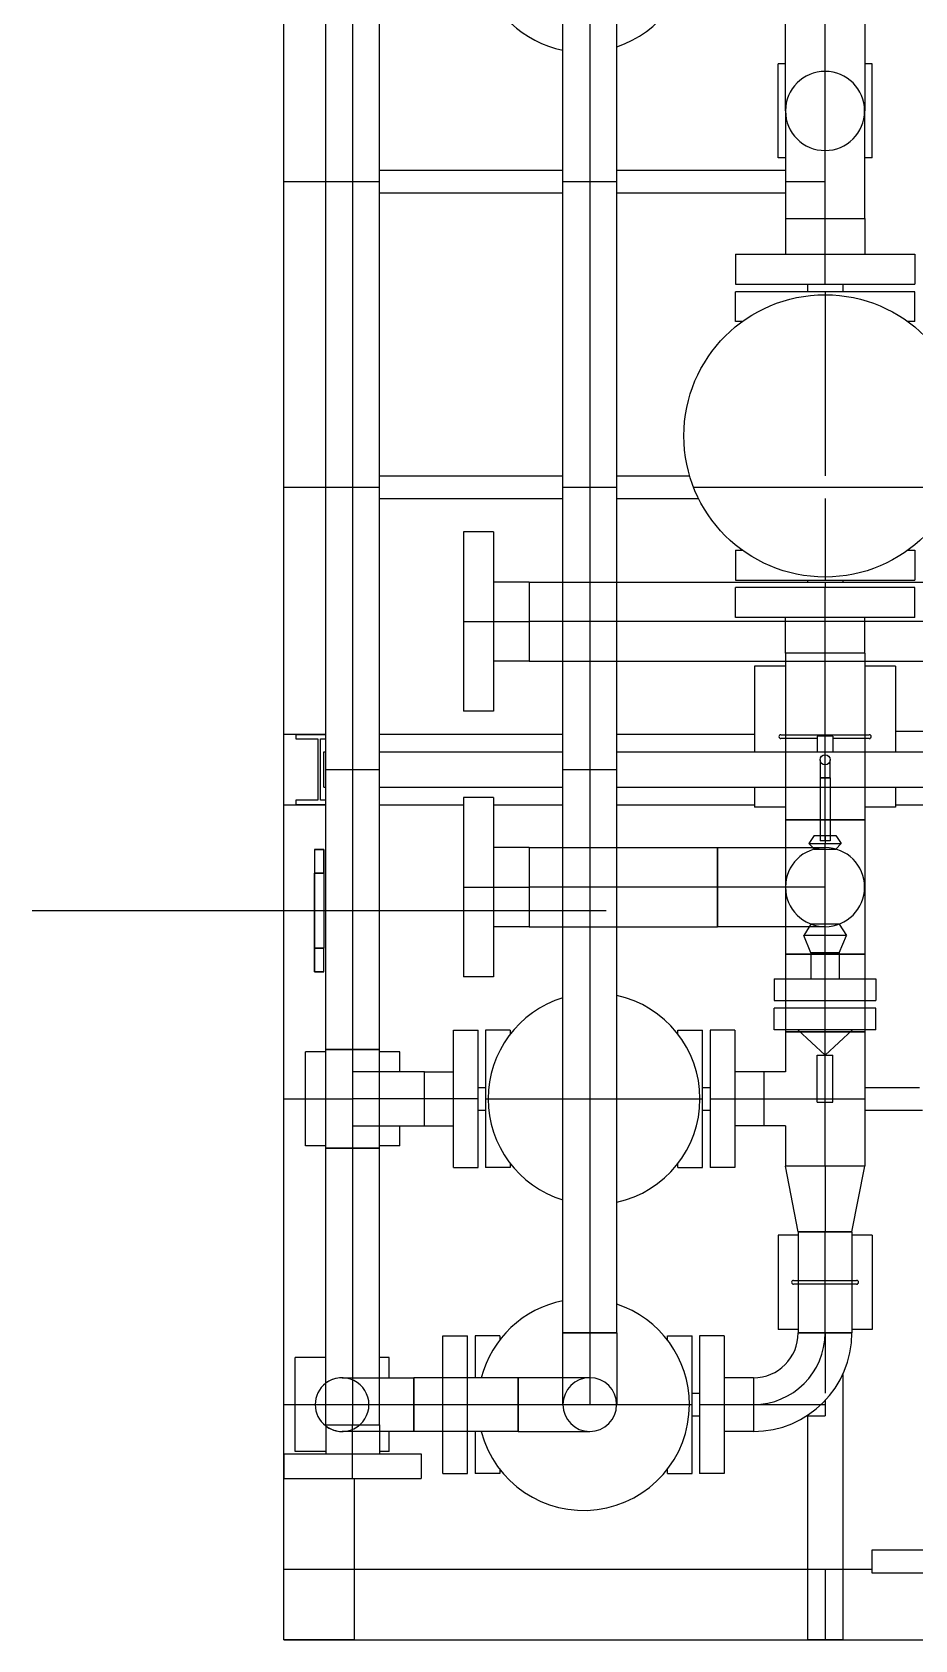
# Model space of a CAD drawing. Header units: inches. Extents: x 295136 to 296247, y 2627183 to 2627409.
# Drawn here: x 295230.968 to 295232.843, y 2627268.832 to 2627272.25 of the extents above; entities that cross this region are included whole.
import ezdxf

# ---------------------------------------------------------------- set-up
doc = ezdxf.new("R2010")
doc.units = ezdxf.units.IN
doc.header["$MEASUREMENT"] = 0
doc.layers.add('EQUIPMENT LAYOUT-EMBED 1_DWG$0$DwgTemplate', color=7, linetype='Continuous')
doc.layers.add('Layout', color=6, linetype='Continuous')

# ---------------------------------------------------------------- blocks, each defined once
blk = doc.blocks.new('A$C55974CAD')
at = {"layer": 'EQUIPMENT LAYOUT-EMBED 1_DWG$0$DwgTemplate', "color": 1, "lineweight": 25}
for p, q in [((39.65, 17.335), (39.65, 16.735)), ((38.1, 16.8), (38.1, 14)), ((38.1, 16.8), (38.25, 16.8)), ((38.1, 16.8), (38.4429, 16.8)), ((38.1, 16.65), (38.1, 16.8)), ((38.25, 16.8), (38.25, 15.55)), ((38.4953, 16.8), (47.7, 16.8)), ((39.875, 16.8), (40.025, 16.8)), ((39.875, 16.8), (39.875, 16.7112)), ((40.025, 16.8), (40.025, 16.7112)), ((39.876, 16.775), (39.876, 16.7112)), ((39.885, 16.775), (39.876, 16.775)), ((39.885, 16.728), (39.885, 16.775)), ((40.024, 16.775), (40.015, 16.775)), ((40.015, 16.775), (40.015, 16.728)), ((40.024, 16.7112), (40.024, 16.775)), ((39.65, 16.735), (39.65, 16.715)), ((39.65, 16.715), (39.65, 16.7112)), ((40.015, 16.728), (39.885, 16.728)), ((39.885, 16.7112), (39.885, 16.722)), ((39.885, 16.722), (40.015, 16.722)), ((39.9125, 16.7153), (39.9125, 16.7112)), ((39.9125, 16.7153), (39.9875, 16.7153)), ((39.9875, 16.7153), (39.9875, 16.7112)), ((40.015, 16.722), (40.015, 16.7112)), ((39.65, 16.7112), (39.65, 16.5969)), ((38.1, 16.65), (38.4429, 16.65)), ((39.3546, 16.65), (39.3546, 16.65)), ((39.65, 16.5969), (39.65, 16.4183)), ((39.875, 16.5969), (39.875, 16.4183)), ((39.9125, 16.5969), (39.9125, 16.2071)), ((39.9875, 16.5969), (39.9875, 16.2071)), ((40.025, 16.5969), (40.025, 16.2071)), ((40.526, 16.5969), (40.526, 16.2071)), ((40.574, 16.5969), (40.574, 16.2071)), ((41.176, 16.5969), (41.176, 16.2071)), ((41.224, 16.5969), (41.224, 16.2071)), ((39.65, 16.4183), (39.65, 16.115)), ((39.226, 16.3873), (39.226, 16.3713)), ((39.274, 16.3873), (39.274, 16.3713)), ((39.875, 16.3548), (39.875, 16.2071)), ((39.875, 16.0928), (39.875, 15.8)), ((39.9125, 16.0928), (39.9125, 15.2341)), ((39.9875, 16.0928), (39.9875, 15.2341)), ((40.025, 16.0928), (40.025, 15.8)), ((40.526, 16.0928), (40.526, 15.9188)), ((40.574, 16.0928), (40.574, 15.9376)), ((41.176, 16.0928), (41.176, 15.7341)), ((41.224, 16.0928), (41.224, 15.7341)), ((38.576, 15.9327), (38.576, 15.9167)), ((38.624, 15.9327), (38.624, 15.9167)), ((39.226, 15.9103), (39.226, 15.8943)), ((39.274, 15.9103), (39.274, 15.8943)), ((39.226, 15.78), (39.226, 15.78)), ((39.274, 15.78), (39.274, 15.78)), ((38.5772, 15.6875), (38.1, 15.6875)), ((38.1, 15.6125), (38.1, 15.6875)), ((38.576, 15.6893), (38.576, 15.65)), ((39.1073, 15.6875), (39.1072, 15.6875)), ((39.5573, 15.6875), (39.5572, 15.6875)), ((40.3527, 15.6875), (40.3486, 15.6875)), ((40.9817, 15.6875), (40.9657, 15.6875)), ((38.6086, 15.65), (38.576, 15.65)), ((38.6638, 15.6125), (38.1, 15.6125)), ((39.1073, 15.6125), (39.1072, 15.6125)), ((39.5573, 15.6125), (39.5572, 15.6125)), ((40.3527, 15.6125), (40.3486, 15.6125)), ((40.9817, 15.6125), (40.9657, 15.6125)), ((39.226, 15.5658), (39.226, 15.4429)), ((39.274, 15.5658), (39.274, 15.4495)), ((39.875, 15.5), (39.875, 15.4167))]:
    blk.add_line(p, q, dxfattribs=at)
at = {"layer": 'EQUIPMENT LAYOUT-EMBED 1_DWG$0$DwgTemplate', "color": 7, "lineweight": 25}
for p, q in [((38.4429, 16.8001), (38.4429, 16.654)), ((38.4953, 16.8001), (38.4429, 16.8001)), ((38.4953, 16.8001), (38.4953, 16.654)), ((38.5572, 16.7112), (38.4953, 16.7112)), ((38.5572, 16.7112), (38.5572, 16.654)), ((38.5572, 16.7112), (38.5572, 16.5969)), ((38.5572, 16.7112), (39.1453, 16.7112)), ((39.1453, 16.5969), (39.1453, 16.7112)), ((39.1453, 16.7112), (39.3546, 16.7112)), ((39.1453, 16.7112), (39.1453, 16.5969)), ((39.3546, 16.5969), (39.3546, 16.7112)), ((39.3546, 16.7112), (39.3546, 16.5969)), ((39.3546, 16.7112), (42.2453, 16.7112)), ((38.4429, 16.654), (38.5572, 16.654)), ((38.4429, 16.654), (38.4429, 16.508)), ((38.4953, 16.654), (38.4953, 16.508)), ((38.5428, 16.5969), (38.5428, 16.6764)), ((38.5572, 16.654), (38.5572, 16.5969)), ((39.1453, 16.654), (38.5572, 16.654)), ((38.6, 16.6764), (38.6, 16.5969)), ((38.6571, 16.6764), (38.6571, 16.5969)), ((39.3546, 16.654), (39.1453, 16.654)), ((39.1453, 16.654), (39.1454, 16.654)), ((39.1454, 16.654), (39.1454, 16.654)), ((39.1928, 16.654), (39.1928, 16.5969)), ((39.25, 16.5969), (39.25, 16.654)), ((39.3071, 16.5969), (39.3071, 16.654)), ((39.3546, 16.654), (39.3546, 16.654)), ((42.2453, 16.654), (39.3546, 16.654)), ((38.5572, 16.5969), (38.4953, 16.5969)), ((38.5428, 16.524), (38.5428, 16.5969)), ((38.5572, 16.5969), (39.1453, 16.5969)), ((38.6, 16.5969), (38.6, 16.524)), ((38.6571, 16.5969), (38.6571, 16.524)), ((39.1453, 16.5969), (39.3546, 16.5969)), ((39.1928, 16.5969), (39.1928, 16.5016)), ((39.25, 16.5016), (39.25, 16.5969)), ((39.3071, 16.5016), (39.3071, 16.5969)), ((39.3546, 16.5969), (42.2453, 16.5969)), ((38.4953, 16.508), (38.4429, 16.508)), ((38.5428, 16.524), (38.6571, 16.524)), ((38.5428, 16.3024), (38.5428, 16.524)), ((38.6571, 16.524), (38.5428, 16.524)), ((38.6, 16.524), (38.6, 16.3024)), ((38.6, 16.524), (38.6, 16.524)), ((38.6, 16.524), (38.6, 16.524)), ((38.6571, 16.3024), (38.6571, 16.524)), ((39.1928, 16.5016), (39.25, 16.5016)), ((39.1928, 16.5016), (39.1928, 16.4397)), ((39.1928, 16.5016), (39.25, 16.5016)), ((39.25, 16.3873), (39.25, 16.5016)), ((39.25, 16.5016), (39.3071, 16.5016)), ((39.25, 16.5016), (39.25, 16.5016)), ((39.25, 16.5016), (39.25, 16.5016)), ((39.25, 16.5016), (39.3071, 16.5016)), ((39.3071, 16.5016), (39.3071, 16.4397)), ((38.4539, 16.4621), (38.5428, 16.4621)), ((38.4539, 16.4621), (38.4539, 16.4097)), ((38.5428, 16.4621), (38.6, 16.4621)), ((38.6, 16.4621), (38.6571, 16.4621)), ((38.6571, 16.4621), (38.746, 16.4621)), ((38.746, 16.4621), (38.746, 16.4097)), ((39.1039, 16.4397), (39.25, 16.4397)), ((39.1039, 16.4397), (39.1039, 16.3873)), ((39.25, 16.4397), (39.396, 16.4397)), ((39.396, 16.4397), (39.396, 16.3873)), ((38.4539, 16.4097), (38.5428, 16.4097)), ((38.5428, 16.4097), (38.6, 16.4097)), ((38.6, 16.4097), (38.6571, 16.4097)), ((38.6571, 16.4097), (38.746, 16.4097)), ((39.7, 16.4183), (39.5095, 16.4183)), ((39.5095, 16.3548), (39.5095, 16.4183)), ((39.7, 16.4183), (39.7, 16.2786)), ((39.8905, 16.4183), (39.7, 16.4183)), ((39.8905, 16.3548), (39.8905, 16.4183)), ((40.2645, 16.4183), (40.074, 16.4183)), ((40.074, 16.3548), (40.074, 16.4183)), ((40.2645, 16.4183), (40.2645, 16.2786)), ((40.455, 16.4183), (40.2645, 16.4183)), ((40.455, 16.3548), (40.455, 16.4183)), ((39.1039, 16.3873), (39.25, 16.3873)), ((39.25, 16.3873), (39.396, 16.3873)), ((39.7, 16.3548), (39.5095, 16.3548)), ((39.6159, 16.2786), (39.6159, 16.3548)), ((39.8905, 16.3548), (39.7, 16.3548)), ((39.7841, 16.2786), (39.7841, 16.3548)), ((40.2645, 16.3548), (40.074, 16.3548)), ((40.1804, 16.2786), (40.1804, 16.3548)), ((40.455, 16.3548), (40.2645, 16.3548)), ((40.3486, 16.2786), (40.3486, 16.3548)), ((38.5428, 16.3024), (38.6571, 16.3024)), ((38.6, 16.3024), (38.5428, 16.3024)), ((38.5428, 16.3024), (38.5428, 16.15)), ((38.6, 16.3024), (38.6, 16.3024)), ((38.6, 16.3024), (38.6, 16.3024)), ((38.6, 16.3024), (38.6, 16.2071)), ((38.6571, 16.3024), (38.6, 16.3024)), ((38.6571, 16.2071), (38.6571, 16.3024)), ((39.7841, 16.2786), (39.6159, 16.2786)), ((39.6159, 16.2786), (39.6159, 16.2071)), ((39.7, 16.2786), (39.6159, 16.2786)), ((39.7, 16.2071), (39.7, 16.2786)), ((39.7841, 16.2786), (39.7, 16.2786)), ((39.7841, 16.2786), (39.7841, 16.2071)), ((40.2645, 16.2786), (40.1804, 16.2786)), ((40.3486, 16.2786), (40.1804, 16.2786)), ((40.1804, 16.2786), (40.1804, 16.2071)), ((40.3486, 16.2786), (40.2645, 16.2786)), ((40.2645, 16.2071), (40.2645, 16.2786)), ((40.3486, 16.2786), (40.3486, 16.2071)), ((38.6, 16.2071), (38.7524, 16.2071)), ((38.6, 16.2071), (38.6, 16.15)), ((38.6571, 16.15), (38.6571, 16.2071)), ((38.7524, 16.2071), (38.7524, 16.0928)), ((38.7524, 16.2071), (41.5953, 16.2071)), ((38.7524, 16.0928), (38.7524, 16.2071)), ((39.6159, 16.2071), (39.6159, 16.0928)), ((39.7, 16.0928), (39.7, 16.2071)), ((39.7841, 16.2071), (39.7841, 16.0928)), ((40.1804, 16.2071), (40.1804, 16.0928)), ((40.2645, 16.0928), (40.2645, 16.2071)), ((40.3486, 16.2071), (40.3486, 16.0928)), ((38.7524, 16.15), (38.6, 16.15)), ((41.5953, 16.15), (38.7524, 16.15)), ((38.7524, 16.15), (38.7524, 16.15)), ((38.7524, 16.15), (38.7524, 16.15)), ((38.7524, 16.0928), (38.6, 16.0928)), ((38.7524, 16.0928), (41.5953, 16.0928)), ((39.6159, 16.0928), (39.6159, 15.8786)), ((39.7, 15.8786), (39.7, 16.0928)), ((39.7841, 16.0928), (39.7841, 15.8786)), ((40.1804, 16.0928), (40.1804, 15.3786)), ((40.2645, 15.3786), (40.2645, 16.0928)), ((40.3486, 16.0928), (40.3486, 15.3786)), ((38.6, 15.9167), (38.4539, 15.9167)), ((38.4539, 15.8643), (38.4539, 15.9167)), ((38.6, 15.9167), (38.6, 15.8024)), ((38.746, 15.9167), (38.6, 15.9167)), ((38.746, 15.8643), (38.746, 15.9167)), ((39.25, 15.8943), (39.1039, 15.8943)), ((39.1039, 15.8419), (39.1039, 15.8943)), ((39.25, 15.8943), (39.25, 15.78)), ((39.396, 15.8943), (39.25, 15.8943)), ((39.396, 15.8419), (39.396, 15.8943)), ((38.6, 15.8643), (38.4539, 15.8643)), ((38.5428, 15.8024), (38.5428, 15.8643)), ((38.746, 15.8643), (38.6, 15.8643)), ((38.6571, 15.8024), (38.6571, 15.8643)), ((39.7841, 15.8786), (39.6159, 15.8786)), ((39.6159, 15.8786), (39.7841, 15.8786)), ((39.6159, 15.65), (39.6159, 15.8786)), ((39.7, 15.8786), (39.7, 15.8786)), ((39.7, 15.8786), (39.7, 15.8786)), ((39.7, 15.65), (39.7, 15.8786)), ((39.7841, 15.8786), (39.7841, 15.65)), ((39.25, 15.8419), (39.1039, 15.8419)), ((39.1928, 15.78), (39.1928, 15.8419)), ((39.396, 15.8419), (39.25, 15.8419)), ((39.3071, 15.78), (39.3071, 15.8419)), ((40.2732, 15.65), (40.2732, 15.8405)), ((40.2732, 15.8405), (40.3367, 15.8405)), ((40.3367, 15.65), (40.3367, 15.8405)), ((40.9817, 15.8405), (40.9817, 15.65)), ((41.0452, 15.8405), (40.9817, 15.8405)), ((41.0452, 15.8405), (41.0452, 15.65)), ((38.6571, 15.8024), (38.5428, 15.8024)), ((38.6, 15.8024), (38.5428, 15.8024)), ((38.6, 15.8024), (38.6, 15.8024)), ((38.6, 15.8024), (38.6, 15.8024)), ((38.6571, 15.8024), (38.6, 15.8024)), ((39.3071, 15.78), (39.1928, 15.78)), ((39.1928, 15.7341), (39.1928, 15.78)), ((39.25, 15.78), (39.1928, 15.78)), ((39.25, 15.78), (39.25, 15.78)), ((39.25, 15.78), (39.25, 15.6666)), ((39.3071, 15.78), (39.25, 15.78)), ((39.3071, 15.7341), (39.3071, 15.78)), ((39.4589, 15.7579), (39.4589, 15.65)), ((39.5049, 15.7579), (39.4589, 15.7579)), ((39.5049, 15.7579), (39.5049, 15.65)), ((38.9675, 15.7071), (39.1072, 15.7341)), ((39.1072, 15.5658), (39.1072, 15.7341)), ((39.1073, 15.7341), (39.1073, 15.5658)), ((39.1928, 15.7341), (39.1073, 15.7341)), ((39.3927, 15.7341), (39.3071, 15.7341)), ((39.3927, 15.7341), (39.3927, 15.7038)), ((39.3927, 15.7038), (39.3927, 15.7341)), ((39.3969, 15.7341), (39.3927, 15.7341)), ((39.4429, 15.7341), (39.3969, 15.7341)), ((39.4589, 15.7341), (39.4429, 15.7341)), ((39.5049, 15.7341), (39.4589, 15.7341)), ((39.5572, 15.7341), (39.5049, 15.7341)), ((39.5572, 15.6801), (39.5572, 15.7341)), ((39.5573, 15.7341), (39.5573, 15.6801)), ((39.6159, 15.7341), (39.5573, 15.7341)), ((39.7841, 15.7341), (39.6159, 15.7341)), ((39.8427, 15.7341), (39.7841, 15.7341)), ((39.8427, 15.7341), (39.8427, 15.6606)), ((39.8427, 15.6606), (39.8427, 15.7341)), ((39.9125, 15.7341), (39.8427, 15.7341)), ((39.9875, 15.7341), (39.9125, 15.7341)), ((40.0159, 15.7341), (39.9875, 15.7341)), ((40.0239, 15.7341), (40.0159, 15.7341)), ((40.1804, 15.7341), (40.0239, 15.7341)), ((40.197, 15.7341), (40.1804, 15.7341)), ((40.197, 15.65), (40.197, 15.7341)), ((40.197, 15.7341), (40.2732, 15.7341)), ((40.197, 15.65), (40.197, 15.7341)), ((41.1214, 15.7341), (41.0452, 15.7341)), ((41.1214, 15.7341), (41.1214, 15.65)), ((41.1214, 15.7341), (41.1214, 15.65)), ((41.35, 15.7341), (41.1214, 15.7341)), ((41.35, 15.7341), (41.5786, 15.7341)), ((38.7524, 15.65), (38.7524, 15.7071)), ((38.856, 15.7071), (38.7524, 15.7071)), ((38.7524, 15.7071), (38.7524, 15.5928)), ((38.864, 15.7071), (38.856, 15.7071)), ((38.9675, 15.7071), (38.864, 15.7071)), ((38.9675, 15.7071), (38.9675, 15.5928)), ((38.9675, 15.65), (38.9675, 15.7071)), ((39.3927, 15.7038), (39.3927, 15.5962)), ((39.3927, 15.5962), (39.3927, 15.7038)), ((39.5605, 15.6801), (39.5971, 15.6952)), ((39.5971, 15.65), (39.5971, 15.6952)), ((39.6159, 15.6836), (39.5971, 15.6952)), ((39.25, 15.6666), (39.25, 15.65)), ((39.5605, 15.6801), (39.5049, 15.6801)), ((39.5572, 15.6198), (39.5572, 15.6801)), ((39.5573, 15.6801), (39.5573, 15.65)), ((39.5605, 15.6801), (39.5605, 15.65)), ((39.5605, 15.65), (39.5605, 15.6801)), ((39.6215, 15.6801), (39.6159, 15.6836)), ((39.6215, 15.65), (39.6215, 15.6801)), ((39.7809, 15.673), (39.7841, 15.6762)), ((39.7809, 15.673), (39.7809, 15.65)), ((39.7841, 15.6762), (39.7924, 15.6845)), ((39.7924, 15.6845), (39.7924, 15.65)), ((39.8095, 15.673), (39.7924, 15.6845)), ((39.7986, 15.6393), (39.7986, 15.6606)), ((39.8095, 15.6606), (39.7986, 15.6606)), ((39.8095, 15.673), (39.8095, 15.65)), ((39.9125, 15.6606), (39.8095, 15.6606)), ((39.8427, 15.6606), (39.8427, 15.65)), ((39.8427, 15.65), (39.8427, 15.6606)), ((39.9326, 15.6606), (39.9125, 15.6606)), ((39.9326, 15.6606), (39.9326, 15.65)), ((39.9707, 15.6606), (39.9326, 15.6606)), ((39.9326, 15.6393), (39.9326, 15.6606)), ((38.7524, 15.65), (38.856, 15.65)), ((38.7524, 15.5928), (38.7524, 15.65)), ((38.7524, 15.65), (38.7524, 15.65)), ((38.7524, 15.65), (38.7524, 15.65)), ((38.856, 15.65), (38.864, 15.65)), ((38.864, 15.65), (38.9675, 15.65)), ((39.1072, 15.65), (38.9675, 15.65)), ((38.9675, 15.5928), (38.9675, 15.65)), ((39.1072, 15.65), (39.1073, 15.65)), ((39.1073, 15.65), (39.2429, 15.65)), ((39.2429, 15.65), (39.3927, 15.65)), ((39.3927, 15.65), (39.3927, 15.65)), ((39.3927, 15.65), (39.3927, 15.65)), ((39.3927, 15.65), (39.4429, 15.65)), ((39.4429, 15.65), (39.4589, 15.65)), ((39.4589, 15.65), (39.5605, 15.65)), ((39.4589, 15.65), (39.4589, 15.542)), ((39.5049, 15.65), (39.5049, 15.542)), ((39.5605, 15.6198), (39.5049, 15.6198)), ((39.5572, 15.5658), (39.5572, 15.6198)), ((39.5573, 15.65), (39.5573, 15.6198)), ((39.5573, 15.6198), (39.5573, 15.5658)), ((39.5605, 15.65), (39.7937, 15.65)), ((39.5605, 15.65), (39.5605, 15.6198)), ((39.5605, 15.65), (39.5605, 15.65)), ((39.5605, 15.65), (39.5605, 15.65)), ((39.5605, 15.6198), (39.5605, 15.65)), ((39.5605, 15.6198), (39.5971, 15.6047)), ((39.5971, 15.6047), (39.5971, 15.65)), ((39.6215, 15.6198), (39.5971, 15.6047)), ((39.6215, 15.6198), (39.6215, 15.65)), ((39.7809, 15.65), (39.7809, 15.627)), ((39.7809, 15.627), (39.7924, 15.6155)), ((39.7924, 15.65), (39.7924, 15.6155)), ((39.8095, 15.627), (39.7924, 15.6155)), ((39.7937, 15.65), (39.7937, 15.65)), ((39.7986, 15.65), (39.7937, 15.65)), ((39.8095, 15.65), (39.7986, 15.65)), ((39.7986, 15.65), (39.8095, 15.65)), ((39.8095, 15.6393), (39.7986, 15.6393)), ((39.8095, 15.65), (39.8095, 15.627)), ((39.8095, 15.65), (39.9125, 15.65)), ((39.9125, 15.6393), (39.8095, 15.6393)), ((39.8427, 15.65), (39.8427, 15.6393)), ((39.8427, 15.6393), (39.8427, 15.65)), ((39.8427, 15.6393), (39.8427, 15.5658)), ((39.8427, 15.5658), (39.8427, 15.6393)), ((39.9125, 15.65), (39.9326, 15.65)), ((39.9326, 15.6393), (39.9125, 15.6393)), ((39.9326, 15.65), (39.9326, 15.65)), ((39.9326, 15.65), (39.9326, 15.65)), ((39.9326, 15.65), (39.9707, 15.65)), ((39.9326, 15.65), (39.9326, 15.6393)), ((39.9326, 15.6393), (39.9707, 15.6393)), ((39.9707, 15.65), (40.0239, 15.65)), ((40.0239, 15.65), (40.1804, 15.65)), ((40.1804, 15.65), (40.197, 15.65)), ((40.197, 15.65), (40.3367, 15.65)), ((40.197, 15.5658), (40.197, 15.65)), ((40.197, 15.5658), (40.197, 15.65)), ((40.2732, 15.4595), (40.2732, 15.65)), ((40.3367, 15.4595), (40.3367, 15.65)), ((40.9817, 15.65), (41.1214, 15.65)), ((40.9817, 15.65), (40.9817, 15.4595)), ((41.0452, 15.65), (41.0452, 15.4595)), ((41.1214, 15.65), (41.1214, 15.5658)), ((41.1214, 15.65), (41.1214, 15.65)), ((41.1214, 15.65), (41.1214, 15.65)), ((41.1214, 15.65), (41.2659, 15.65)), ((41.1214, 15.65), (41.1214, 15.5658)), ((41.2659, 15.65), (41.35, 15.65)), ((41.35, 15.65), (41.5786, 15.65)), ((38.856, 15.5928), (38.7524, 15.5928)), ((38.864, 15.5928), (38.856, 15.5928)), ((38.9675, 15.5928), (38.864, 15.5928)), ((38.9675, 15.5928), (39.1072, 15.5658)), ((39.3927, 15.5962), (39.3927, 15.5658)), ((39.3927, 15.5658), (39.3927, 15.5962)), ((39.3927, 15.5658), (39.1073, 15.5658)), ((39.3969, 15.5658), (39.3927, 15.5658)), ((39.4429, 15.5658), (39.3969, 15.5658)), ((39.4589, 15.5658), (39.4429, 15.5658)), ((39.5049, 15.5658), (39.4589, 15.5658)), ((39.5572, 15.5658), (39.5049, 15.5658)), ((39.8427, 15.5658), (39.5573, 15.5658)), ((39.9125, 15.5658), (39.8427, 15.5658)), ((39.9875, 15.5658), (39.9125, 15.5658)), ((40.0159, 15.5658), (39.9875, 15.5658)), ((40.0239, 15.5658), (40.0159, 15.5658)), ((40.1804, 15.5658), (40.0239, 15.5658)), ((40.197, 15.5658), (40.1804, 15.5658)), ((40.197, 15.5658), (40.2732, 15.5658)), ((41.1214, 15.5658), (41.0452, 15.5658)), ((41.1214, 15.5658), (41.35, 15.5658)), ((41.5786, 15.5658), (41.35, 15.5658)), ((39.5049, 15.542), (39.4589, 15.542)), ((40.2732, 15.4595), (40.3367, 15.4595)), ((41.0452, 15.4595), (40.9817, 15.4595))]:
    blk.add_line(p, q, dxfattribs=at)
at = {"layer": 'EQUIPMENT LAYOUT-EMBED 1_DWG$0$DwgTemplate', "color": 9, "lineweight": 25}
for p, q in [((38.4429, 16.8), (38.4953, 16.8)), ((38.6, 16.8), (38.6, 16.6764)), ((39.25, 16.8), (39.25, 16.654)), ((40.55, 16.8), (40.55, 16.5969)), ((41.2, 16.8), (41.2, 16.5969)), ((39.25, 16.3713), (39.25, 15.9103)), ((40.55, 16.2071), (40.55, 16.0928)), ((41.2, 16.2071), (41.2, 16.0928)), ((38.6, 16.15), (38.6, 15.9327)), ((40.55, 15.9294), (40.55, 15.65)), ((38.6, 15.8024), (38.6, 15.65)), ((41.2, 15.7341), (41.2, 15.65)), ((38.25, 15.65), (38.1, 15.65)), ((38.7524, 15.65), (38.624, 15.65)), ((39.25, 15.65), (39.25, 15.5658)), ((40.3486, 15.65), (40.3367, 15.65)), ((40.526, 15.65), (40.3527, 15.65)), ((40.55, 15.65), (40.55, 15.3706)), ((40.9657, 15.65), (40.574, 15.65))]:
    blk.add_line(p, q, dxfattribs=at)
at = {"layer": 'EQUIPMENT LAYOUT-EMBED 1_DWG$0$DwgTemplate', "color": 3, "lineweight": 25}
for p, q in [((38.5, 16.7764), (38.7, 16.7764)), ((38.5, 16.7112), (38.5, 16.7764)), ((38.7, 16.7112), (38.7, 16.7764)), ((39.15, 16.754), (39.35, 16.754)), ((39.15, 16.7112), (39.15, 16.754)), ((39.35, 16.7112), (39.35, 16.754)), ((39.95, 16.7112), (39.95, 16.5969)), ((38.5, 16.5764), (38.5, 16.5969)), ((38.5, 16.5764), (38.5428, 16.5764)), ((38.6571, 16.5764), (38.7, 16.5764)), ((38.7, 16.5764), (38.7, 16.5969)), ((39.15, 16.554), (39.15, 16.5969)), ((39.35, 16.554), (39.35, 16.5969)), ((39.15, 16.554), (39.1928, 16.554)), ((39.3071, 16.554), (39.35, 16.554)), ((39.95, 16.2071), (39.95, 16.0928)), ((39.9125, 15.8), (39.8699, 15.8)), ((39.8699, 15.7341), (39.8699, 15.8)), ((40.1699, 15.8), (39.9875, 15.8)), ((40.1699, 15.7341), (40.1699, 15.8)), ((38.96, 15.75), (38.76, 15.75)), ((38.76, 15.7071), (38.76, 15.75)), ((38.96, 15.7071), (38.96, 15.75)), ((40.0159, 15.6666), (40.0159, 15.744)), ((40.0239, 15.744), (40.0239, 15.556)), ((41.25, 15.7341), (41.25, 15.75)), ((41.25, 15.75), (41.45, 15.75)), ((41.45, 15.7341), (41.45, 15.75)), ((38.856, 15.583), (38.856, 15.717)), ((38.864, 15.717), (38.864, 15.583)), ((40.0159, 15.556), (40.0159, 15.6333)), ((38.76, 15.55), (38.76, 15.5928)), ((38.96, 15.55), (38.96, 15.5928)), ((38.2415, 15.4167), (38.2415, 15.55)), ((38.2415, 15.55), (38.2915, 15.55)), ((38.2915, 15.55), (38.2915, 15.4167)), ((38.96, 15.55), (38.76, 15.55)), ((39.8699, 15.5), (39.8699, 15.5658)), ((40.1699, 15.5), (40.1699, 15.5658)), ((41.25, 15.55), (41.25, 15.5658)), ((41.25, 15.55), (41.45, 15.55)), ((41.45, 15.55), (41.45, 15.5658)), ((39.9125, 15.5), (39.8699, 15.5)), ((40.1699, 15.5), (39.9875, 15.5)), ((40.0315, 15.5), (40.0315, 15.4167))]:
    blk.add_line(p, q, dxfattribs=at)
at = {"layer": 'EQUIPMENT LAYOUT-EMBED 1_DWG$0$DwgTemplate', "color": 5, "lineweight": 25}
for p, q in [((39.57, 16.735), (39.52, 16.735)), ((39.52, 16.735), (39.57, 16.735)), ((39.52, 16.735), (39.52, 16.715)), ((39.52, 16.715), (39.52, 16.735)), ((39.52, 16.715), (39.57, 16.715)), ((39.52, 16.715), (39.57, 16.715)), ((39.57, 16.715), (39.57, 16.735)), ((39.57, 16.735), (39.57, 16.715)), ((39.57, 16.735), (39.73, 16.735)), ((39.73, 16.735), (39.57, 16.735)), ((39.57, 16.715), (39.57, 16.735)), ((39.73, 16.715), (39.57, 16.715)), ((39.73, 16.715), (39.57, 16.715)), ((39.73, 16.735), (39.73, 16.715)), ((39.73, 16.715), (39.73, 16.735)), ((39.78, 16.735), (39.73, 16.735)), ((39.78, 16.735), (39.73, 16.735)), ((39.73, 16.715), (39.73, 16.735)), ((39.73, 16.715), (39.78, 16.715)), ((39.78, 16.715), (39.73, 16.715)), ((39.78, 16.715), (39.78, 16.735)), ((39.78, 16.735), (39.78, 16.715)), ((38.5428, 16.3937), (38.4539, 16.3937)), ((38.4539, 16.3413), (38.4539, 16.3937)), ((38.746, 16.3937), (38.6571, 16.3937)), ((38.746, 16.3413), (38.746, 16.3937)), ((39.25, 16.3713), (39.1039, 16.3713)), ((39.1039, 16.3189), (39.1039, 16.3713)), ((39.396, 16.3713), (39.25, 16.3713)), ((39.396, 16.3189), (39.396, 16.3713)), ((38.4625, 16.3413), (38.4539, 16.3413)), ((38.746, 16.3413), (38.7375, 16.3413)), ((39.1125, 16.3189), (39.1039, 16.3189)), ((39.396, 16.3189), (39.3875, 16.3189)), ((38.4539, 15.9851), (38.4625, 15.9851)), ((38.4539, 15.9851), (38.4539, 15.9327)), ((38.7375, 15.9851), (38.746, 15.9851)), ((38.746, 15.9851), (38.746, 15.9327)), ((39.1039, 15.9627), (39.1125, 15.9627)), ((39.1039, 15.9627), (39.1039, 15.9103)), ((39.3875, 15.9627), (39.396, 15.9627)), ((39.396, 15.9627), (39.396, 15.9103)), ((38.4539, 15.9327), (38.6, 15.9327)), ((38.6, 15.9327), (38.746, 15.9327)), ((39.1039, 15.9103), (39.25, 15.9103)), ((39.25, 15.9103), (39.396, 15.9103)), ((40.3527, 15.8405), (40.3527, 15.65)), ((40.4162, 15.8405), (40.3527, 15.8405)), ((40.4162, 15.8405), (40.4162, 15.8259)), ((40.9022, 15.8259), (40.9022, 15.8405)), ((40.9022, 15.8405), (40.9657, 15.8405)), ((40.9657, 15.65), (40.9657, 15.8405)), ((39.3969, 15.65), (39.3969, 15.7579)), ((39.3969, 15.7579), (39.4429, 15.7579)), ((39.4429, 15.65), (39.4429, 15.7579)), ((39.3429, 15.65), (39.3969, 15.7082)), ((39.2429, 15.6666), (39.3429, 15.6666)), ((39.2429, 15.6666), (39.2429, 15.6333)), ((39.3429, 15.6666), (39.3429, 15.6333)), ((40.0207, 15.6666), (39.9875, 15.6666)), ((40.0207, 15.6333), (40.0207, 15.6666)), ((39.2429, 15.6333), (39.3429, 15.6333)), ((39.3429, 15.65), (39.3969, 15.5917)), ((39.3969, 15.542), (39.3969, 15.65)), ((39.4429, 15.542), (39.4429, 15.65)), ((40.0207, 15.6333), (39.9875, 15.6333)), ((40.3527, 15.65), (40.3527, 15.4595)), ((40.9657, 15.4595), (40.9657, 15.65)), ((39.3969, 15.542), (39.4429, 15.542)), ((40.4162, 15.4595), (40.3527, 15.4595)), ((40.4162, 15.4741), (40.4162, 15.4595)), ((40.9022, 15.4595), (40.9022, 15.4741)), ((40.9022, 15.4595), (40.9657, 15.4595))]:
    blk.add_line(p, q, dxfattribs=at)
blk.add_circle((40.6592, 15.65), 0.3, dxfattribs=at)
at = {"layer": 'EQUIPMENT LAYOUT-EMBED 1_DWG$0$DwgTemplate', "color": 7, "lineweight": 25}
blk.add_circle((39.9707, 15.65), 0.0107, dxfattribs=at)
for centre, radius, start, end in [((38.6, 16.6764), 0.0571, 37.5092, 142.4908), ((38.6, 16.6764), 0.0571, 37.5092, 142.4908), ((38.6, 16.6764), 0.0571, 142.4908, 270), ((38.6, 16.6764), 0.0571, 142.4908, 180), ((38.6, 16.6764), 0.0571, 270, 37.5092), ((38.6, 16.6764), 0.0572, 0, 37.5092), ((38.6, 16.15), 0.0571, 90, 270), ((38.6, 16.15), 0.0571, 90, 270), ((38.6, 16.15), 0.0571, 270, 90), ((38.7524, 15.8024), 0.2095, 180, 270), ((38.7524, 15.8024), 0.1524, 180, 270), ((38.7524, 15.8024), 0.0953, 180, 270), ((39.7, 15.65), 0.0841, 0, 180), ((41.35, 15.65), 0.0841, 90, 270), ((41.35, 15.65), 0.0841, 90, 270), ((41.35, 15.65), 0.0841, 0, 90), ((39.7, 15.65), 0.0841, 180, 0), ((39.7, 15.65), 0.0841, 180, 0), ((41.35, 15.65), 0.0841, 270, 0)]:
    blk.add_arc(centre, radius, start, end, dxfattribs=at)
at = {"layer": 'EQUIPMENT LAYOUT-EMBED 1_DWG$0$DwgTemplate', "color": 5, "lineweight": 25}
for centre, start, end in [((38.6, 16.1632), 104.7143, 270), ((38.6, 16.1632), 11.2642, 75.2857), ((41.7, 16.1632), 104.7143, 168.7358), ((39.25, 16.1408), 17.1381, 162.8619), ((38.6, 16.1632), 270, 341.78), ((39.25, 16.1408), 192.3172, 270), ((39.25, 16.1408), 270, 347.6828), ((41.7, 16.1632), 198.22, 270)]:
    blk.add_arc(centre, 0.225, start, end, dxfattribs=at)
at = {"layer": 'EQUIPMENT LAYOUT-EMBED 1_DWG$0$DwgTemplate', "color": 3, "lineweight": 25}
for centre, start, end in [((38.86, 15.717), 0, 180), ((40.0199, 15.744), 0, 180), ((38.86, 15.583), 180, 0), ((40.0199, 15.556), 180, 0)]:
    blk.add_arc(centre, 0.004, start, end, dxfattribs=at)

msp = doc.modelspace()

# ---------------------------------------------------------------- block references
at = {"layer": 'Layout', "rotation": 90}
msp.add_blockref('A$C55974CAD', (295248.3027, 2627230.7321), dxfattribs=at)

doc.saveas('drawing.dxf')
